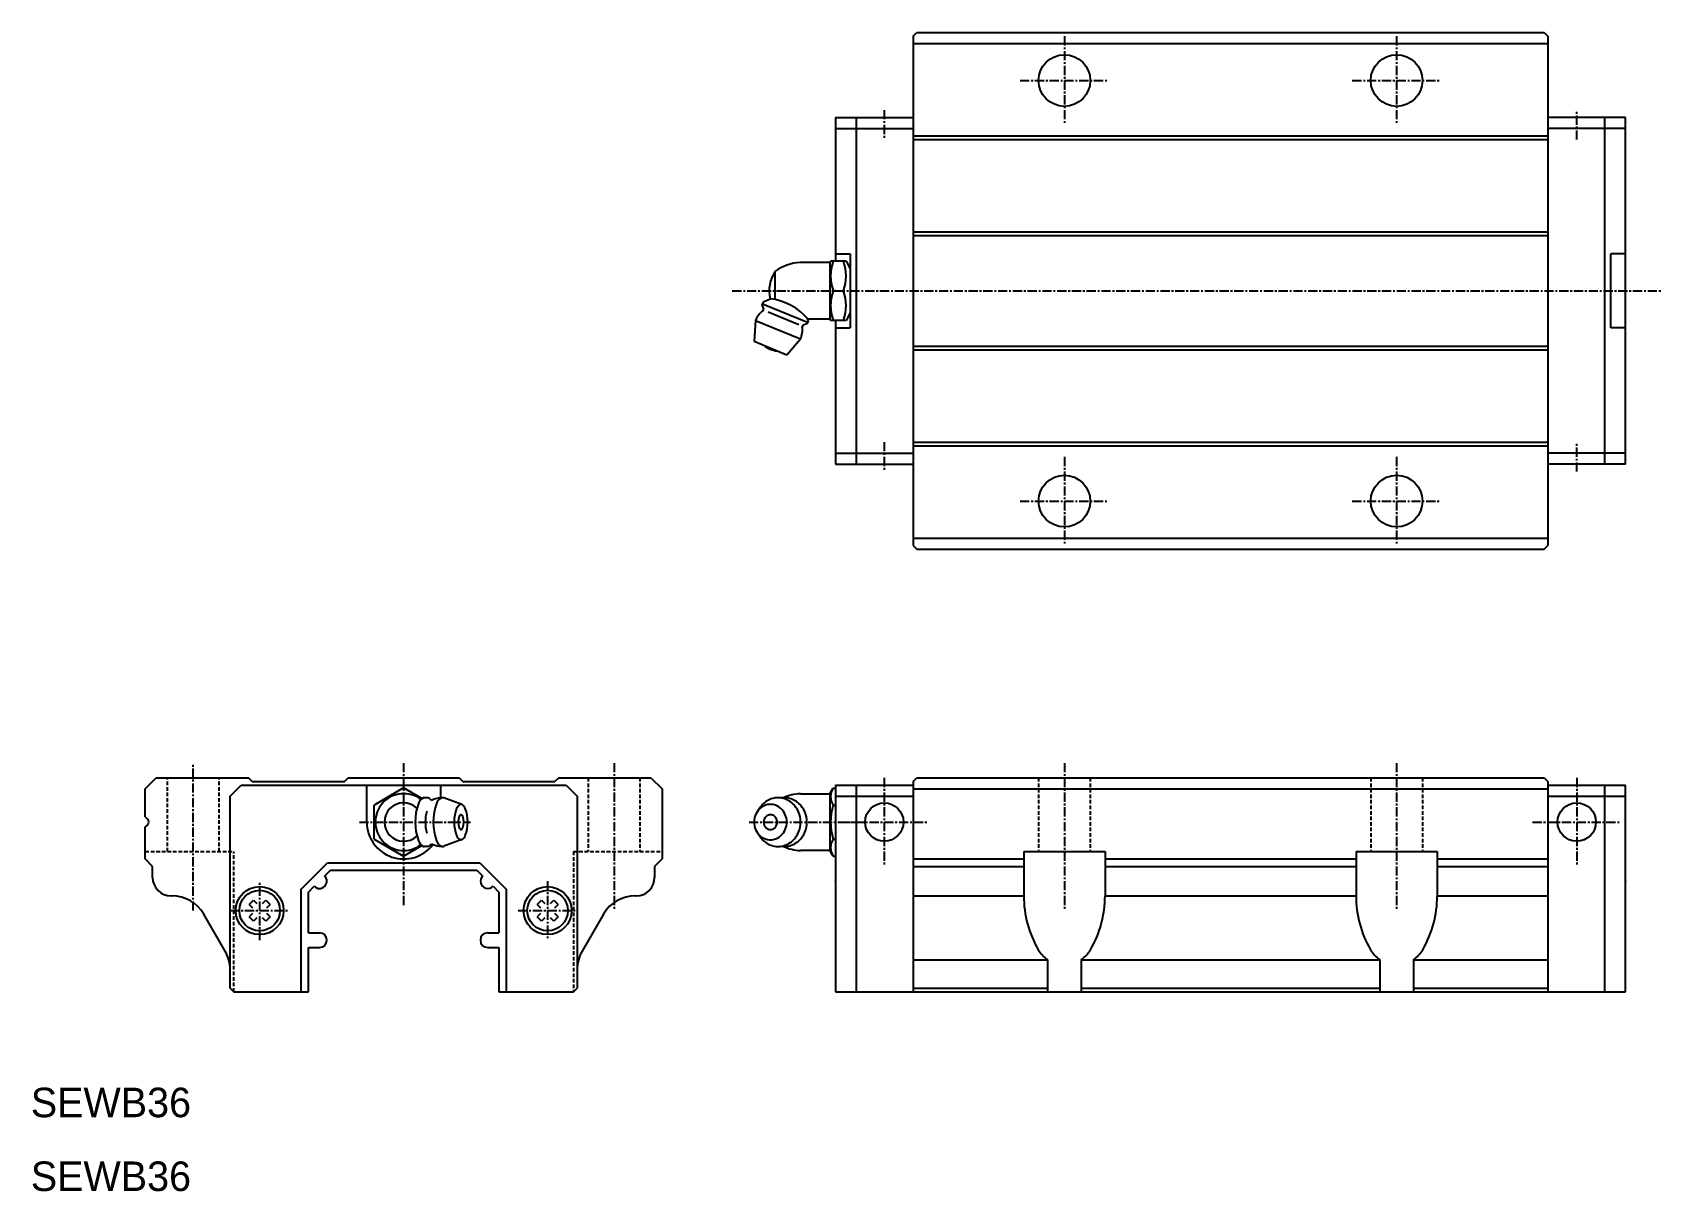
# Model space of a CAD drawing. Extents: x 10 to 231, y 10 to 167.
import ezdxf

# ---------------------------------------------------------------- set-up
doc = ezdxf.new("R2010")
doc.units = 0
doc.linetypes.add('CENTER', pattern=[2, 1.25, -0.25, 0.25, -0.25])
doc.linetypes.add('DASHED', pattern=[0.75, 0.5, -0.25])
doc.layers.get('0').update_dxf_attribs({"linetype": 'CONTINUOUS'})
doc.layers.add('CENTER', color=1, linetype='CENTER')

msp = doc.modelspace()

# ---------------------------------------------------------------- linework, layer by layer
at = {"color": 7, "linetype": 'CONTINUOUS'}
for p, q in [((129.499948, 166.499908), (129.999977, 166.999924)), ((129.499952, 166.499924), (129.499952, 97.500015)), ((129.999982, 167), (214.99986, 167)), ((214.999891, 166.999954), (215.499936, 166.499893)), ((215.499952, 166.499893), (215.499952, 97.500107)), ((129.499967, 165.5), (215.499952, 165.5)), ((118.999967, 155.5), (118.999967, 135.999985)), ((118.999967, 155.5), (129.499952, 155.5)), ((121.799955, 155.5), (121.799955, 108.5)), ((225.999906, 155.499985), (215.499952, 155.499985)), ((223.199918, 108.5), (223.199918, 155.499985)), ((225.999906, 108.5), (225.999906, 155.499985)), ((118.999967, 154), (129.499952, 154)), ((129.499967, 153), (215.499952, 153)), ((129.499967, 152.5), (215.499952, 152.5)), ((225.999906, 153.999985), (215.499952, 153.999985)), ((129.499967, 140), (215.499952, 140)), ((129.499967, 139.5), (215.499952, 139.5)), ((118.999967, 137), (120.999967, 137)), ((120.999967, 137), (120.999967, 127)), ((225.999906, 136.999985), (223.999906, 136.999985)), ((223.999906, 126.999985), (223.999906, 136.999969)), ((118.243185, 135.849991), (114.243181, 135.849991)), ((118.243185, 135.849991), (118.243185, 128.149994)), ((118.329802, 135.999947), (118.243201, 135.849953)), ((120.422615, 135.999985), (118.32979, 135.999985)), ((120.422595, 135.999977), (120.999949, 134.999969)), ((110.79997, 134.599991), (110.79997, 130.819427)), ((109.18264, 130.441696), (109.029568, 130.072151)), ((109.106101, 130.256927), (115.203711, 127.731209)), ((110.304596, 130.906456), (109.182622, 130.441719)), ((118.676209, 132), (120.076194, 132)), ((109.029544, 130.072136), (109.240752, 129.562241)), ((109.890457, 129.174362), (114.036693, 127.456932)), ((115.096197, 128.360268), (115.280222, 127.915993)), ((118.243185, 128.149994), (115.28022, 128.149994)), ((118.243181, 128.149986), (118.329782, 127.999985)), ((120.999963, 128.999985), (120.422616, 127.999992)), ((108.169902, 127.996742), (107.968149, 125.157845)), ((108.169906, 127.996719), (114.267502, 125.471016)), ((115.127141, 127.54644), (114.617256, 127.335243)), ((115.280235, 127.915993), (115.127164, 127.546448)), ((120.422615, 128), (118.32979, 128)), ((118.999967, 128), (118.999967, 108.5)), ((118.999967, 127), (120.999967, 127)), ((225.999906, 127), (223.999906, 127)), ((107.968147, 125.157837), (112.40277, 123.320953)), ((112.402744, 123.320961), (114.267474, 125.471008)), ((129.499967, 124.5), (215.499952, 124.5)), ((129.499967, 124), (215.499952, 124)), ((129.499967, 111.5), (215.499952, 111.5)), ((129.499967, 111), (215.499952, 111)), ((118.999967, 110), (129.499952, 110)), ((118.999967, 108.5), (129.499952, 108.5)), ((225.999906, 110), (215.499952, 110)), ((225.999906, 108.5), (215.499952, 108.5)), ((129.499945, 97.500008), (129.999965, 97.000008)), ((129.499967, 98.5), (215.499952, 98.5)), ((214.999891, 97.000023), (215.499944, 97.500099)), ((129.999982, 97), (214.99986, 97)), ((25.499981, 60.707138), (25.499981, 64.499985)), ((25.500027, 64.499977), (27.000023, 65.999985)), ((26.999981, 66), (39.499981, 66)), ((37.000016, 63.5), (38.500006, 64.999993)), ((38.499997, 65), (82.499951, 65)), ((40.000029, 65.500008), (39.500029, 66.000008)), ((39.999981, 65.5), (52.500012, 65.5)), ((52.500024, 65.499993), (53.000004, 65.999989)), ((53.000012, 66), (67.999981, 66)), ((55.499966, 60), (55.499966, 65)), ((60.499971, 64.618828), (56.499956, 62.309418)), ((62.987447, 63.182694), (60.499963, 64.618843)), ((65.499966, 65), (65.499966, 63.289246)), ((68.000003, 66), (68.499983, 65.5)), ((68.499966, 65.5), (80.999981, 65.5)), ((81.499991, 66.000008), (80.999991, 65.500008)), ((81.499981, 66), (93.999981, 66)), ((82.499958, 65), (83.99996, 63.5)), ((93.999985, 65.999996), (95.499981, 64.499985)), ((95.499981, 64.499985), (95.499981, 55)), ((118.24319, 63.850003), (118.676204, 64.600005)), ((118.676196, 64.600006), (118.999967, 64.600006)), ((118.999967, 65), (118.999967, 37)), ((118.999967, 65), (129.499952, 65)), ((121.799955, 65), (121.799955, 37)), ((129.499948, 65.500011), (129.999942, 65.999996)), ((129.499952, 65.500015), (129.499952, 37)), ((129.499952, 64.499985), (215.499952, 64.499985)), ((129.999946, 66), (214.999891, 66)), ((214.999875, 66.000002), (215.499936, 65.499931)), ((215.499952, 65.499954), (215.499952, 37)), ((215.499952, 65), (225.999936, 65)), ((223.199949, 37), (223.199949, 65)), ((225.999936, 37), (225.999936, 65)), ((36.999966, 37.500103), (36.999966, 63.499985)), ((56.499953, 59.999985), (56.499953, 62.309403)), ((63.690634, 63.299988), (63.321081, 63.299988)), ((68.387754, 62.376953), (65.940442, 63.268402)), ((83.999966, 63.499985), (83.999966, 37.500016)), ((108.401082, 61.424736), (108.765196, 61.959003)), ((114.243328, 63.850006), (118.243188, 63.850006)), ((118.243188, 63.850005), (118.243188, 56.149995)), ((118.676207, 62.300003), (118.999967, 62.300003)), ((118.999967, 63.5), (129.499952, 63.5)), ((215.499952, 63.5), (225.999936, 63.5)), ((25.500027, 60.707138), (25.853581, 60.353585)), ((25.500027, 59.292923), (25.853581, 59.646477)), ((56.499953, 57.690583), (56.499953, 59.999985)), ((25.499981, 55), (25.499981, 59.292877)), ((56.499959, 57.690575), (60.499962, 55.381172)), ((68.38776, 57.623062), (65.937995, 56.730728)), ((108.765199, 58.041028), (108.401086, 58.575295)), ((108.765202, 58.041032), (108.781016, 58.018018)), ((118.676204, 57.700012), (118.999967, 57.700012)), ((60.499964, 55.381172), (62.987448, 56.817314)), ((63.690634, 56.699997), (63.321081, 56.699997)), ((118.243188, 56.149994), (114.243328, 56.149994)), ((118.676201, 55.399997), (118.243187, 56.149999)), ((118.676187, 55.400009), (118.999967, 55.400009)), ((144.499952, 55.999985), (155.499952, 55.999985)), ((144.499952, 55.999985), (144.499952, 49.999985)), ((155.499952, 55.999985), (155.499952, 49.999985)), ((189.499952, 55.999985), (200.499952, 55.999985)), ((189.499952, 55.999985), (189.499952, 49.999985)), ((200.499952, 55.999985), (200.499952, 49.999985)), ((26.500023, 54.000016), (25.500023, 55.000016)), ((26.499981, 52.5), (26.499981, 54)), ((46.599982, 50.914223), (50.17998, 54.494217)), ((49.807091, 52.707115), (50.594202, 53.494225)), ((50.179974, 54.494217), (70.819973, 54.494217)), ((50.594189, 53.494217), (70.405758, 53.494217)), ((70.405762, 53.49424), (71.192873, 52.707131)), ((70.819985, 54.494232), (74.399983, 50.914231)), ((95.499985, 55.000031), (94.499981, 54.000031)), ((94.499981, 54), (94.499981, 52.5)), ((129.499952, 54.999985), (144.499952, 54.999985)), ((129.499952, 53.999985), (144.499952, 53.999985)), ((155.499952, 54.999985), (189.499952, 54.999985)), ((155.499952, 53.999985), (189.499952, 53.999985)), ((200.499952, 54.999985), (215.499952, 54.999985)), ((200.499952, 53.999985), (215.499952, 53.999985)), ((46.599972, 37), (46.599972, 50.914215)), ((47.599983, 50.500008), (48.392877, 51.2929)), ((72.607087, 51.292916), (73.399982, 50.500016)), ((74.399975, 50.914215), (74.399975, 37)), ((28.999981, 50), (29.113247, 50)), ((39.578799, 48.83767), (40.162331, 49.421204)), ((39.578799, 48.837677), (40.027537, 48.388939)), ((40.162331, 49.421212), (40.611071, 48.972473)), ((41.388884, 48.972473), (41.837624, 49.421212)), ((41.837635, 49.421212), (42.421181, 48.83767)), ((41.972439, 48.388916), (42.421179, 48.837654)), ((47.599972, 45), (47.599972, 50.5)), ((73.399975, 50.5), (73.399975, 45)), ((78.578774, 48.83767), (79.162318, 49.421212)), ((78.578774, 48.837654), (79.027514, 48.388916)), ((79.162329, 49.421212), (79.611069, 48.972473)), ((80.388882, 48.972451), (80.837622, 49.421189)), ((80.837622, 49.421204), (81.421145, 48.837677)), ((80.972416, 48.388916), (81.421156, 48.837654)), ((91.886715, 50), (91.999981, 50)), ((129.499952, 49.999985), (144.499952, 49.999985)), ((155.499952, 49.999985), (189.499952, 49.999985)), ((200.499952, 49.999985), (215.499952, 49.999985)), ((36.330168, 42.500046), (33.443447, 47.499993)), ((40.027518, 47.611107), (39.57878, 47.162361)), ((40.162346, 46.578835), (39.578802, 47.162384)), ((40.611073, 47.02755), (40.162335, 46.578812)), ((41.837653, 46.578827), (41.388903, 47.027573)), ((42.421177, 47.162361), (41.837643, 46.578827)), ((42.421187, 47.162354), (41.972437, 47.611107)), ((79.027506, 47.6111), (78.578766, 47.162354)), ((79.1623, 46.578835), (78.578778, 47.162361)), ((79.61105, 47.02755), (79.162312, 46.578812)), ((80.837618, 46.578812), (80.38888, 47.02755)), ((81.421151, 47.162384), (80.837607, 46.578835)), ((81.421173, 47.162361), (80.972435, 47.611107)), ((87.556589, 47.500016), (84.669852, 42.500054)), ((47.599972, 45), (49.099972, 45)), ((71.899975, 45), (73.399975, 45)), ((47.599972, 43), (49.099972, 43)), ((47.599972, 37), (47.599972, 43)), ((71.899975, 43), (73.399975, 43)), ((73.399975, 43), (73.399975, 37)), ((129.499952, 41.339996), (147.708341, 41.339996)), ((147.708341, 41.339996), (147.708341, 37.000015)), ((152.291547, 41.339996), (192.708341, 41.339996)), ((152.291547, 41.339996), (152.291547, 37.000015)), ((192.708341, 41.339996), (192.708341, 37.000015)), ((197.291547, 41.339996), (215.499952, 41.339996)), ((197.291547, 41.339996), (197.291547, 37.000015)), ((36.999966, 37.500103), (37.50005, 37)), ((37.499951, 37), (47.599972, 37)), ((73.399975, 37), (83.499935, 37)), ((83.499941, 37.000038), (83.999934, 37.500046)), ((118.999967, 37), (225.999936, 37)), ((129.499952, 37.500015), (147.708341, 37.500015)), ((152.291547, 37.500015), (192.708341, 37.500015)), ((197.291547, 37.500015), (215.499952, 37.500015))]:
    msp.add_line(p, q, dxfattribs=at)
at = {"color": 3, "linetype": 'DASHED'}
for p, q in [((28.499951, 56), (28.499951, 66)), ((35.499951, 56), (35.499951, 66)), ((85.499951, 66), (85.499951, 56)), ((92.499951, 66), (92.499951, 56)), ((146.499952, 66), (146.499952, 55.999985)), ((153.499952, 66), (153.499952, 55.999985)), ((191.499952, 66), (191.499952, 55.999985)), ((198.499952, 66), (198.499952, 55.999985)), ((25.499951, 56), (37.499951, 56)), ((37.499951, 37), (37.499951, 56)), ((83.499951, 56), (95.499951, 56)), ((83.499951, 56), (83.499951, 37))]:
    msp.add_line(p, q, dxfattribs=at)
at = {"color": 7, "linetype": 'CONTINUOUS'}
for centre, radius in [((149.999952, 160.5), 3.5), ((194.999952, 160.5), 3.5), ((149.999952, 103.5), 3.5), ((194.999952, 103.5), 3.5), ((125.599943, 60), 2.599999), ((219.399961, 60), 2.599999), ((40.999966, 48), 3.25), ((79.999966, 48), 3.25), ((40.999966, 48), 2.75), ((79.999966, 48), 2.75)]:
    msp.add_circle(centre, radius, dxfattribs=at)
for centre, radius, start, end in [((114.471302, 129.85434), 5.999997, 92.178871, 127.726135), ((124.276299, 133.999985), 5.946512, 160.346466, 199.653458), ((114.476089, 134), 5.946529, 340.346527, 19.653477), ((114.715323, 131.999985), 4.699998, 146.413773, 193.178802), ((109.168878, 122.987488), 7.999998, 40.189182, 83.034012), ((124.276299, 130), 5.946512, 160.346466, 199.653458), ((114.476089, 130), 5.946529, 340.346527, 19.653477), ((111.218674, 126.733887), 3.300001, 128.16394, 157.499847), ((109.055971, 129.485733), 0.200001, 308.164124, 22.500431), ((111.218674, 126.733887), 3.299999, 337.5, 6.835998), ((114.693793, 127.150482), 0.2, 112.499573, 186.835464), ((111.34869, 127.04776), 3.2, 229.290024, 265.709991), ((120.411793, 63.450012), 2.082014, 146.471832, 213.52861), ((60.49995, 60), 3.849999, 52.507736, 307.492126), ((60.49995, 60), 2.599998, 46.621258, 313.378754), ((69.365912, 59.999977), 7.307828, 159.761902, 200.237976), ((63.823588, 62.053269), 1.397422, 121.100197, 160.14386), ((63.321086, 62.795182), 0.504785, 90.903221, 115.752029), ((63.690636, 62.795182), 0.504785, 64.247993, 90.902924), ((63.188133, 62.053269), 1.397422, 39.427902, 58.89978), ((65.766062, 59.999985), 3.300003, 89.999985, 117.054504), ((71.810889, 59.999977), 7.307827, 159.761902, 200.237976), ((66.268566, 62.053269), 1.397422, 121.100197, 160.14386), ((65.766064, 62.795182), 0.504787, 68.688385, 115.751984), ((72.647439, 59.999985), 5.306899, 159.730606, 200.269379), ((68.62522, 61.49247), 1.016732, 121.051331, 160.103989), ((68.260539, 62.031754), 0.368218, 64.286964, 115.712906), ((67.895858, 61.49247), 1.016732, 19.896015, 58.948624), ((63.873636, 59.999985), 5.306899, 339.730621, 20.269382), ((110.497901, 60), 2.529791, 133.386032, 226.613922), ((110.211398, 60.256219), 2.147025, 101.036331, 132.526306), ((111.648332, 60), 3.478466, 133.386063, 145.806763), ((111.254383, 60.352306), 2.952154, 101.036324, 132.526321), ((110.18542, 60.3488), 2.051199, 79.18074, 100.819183), ((110.159444, 60.256219), 2.147025, 47.47366, 78.963623), ((111.218666, 60.479605), 2.820394, 89.999977, 100.819191), ((111.218666, 60.479605), 2.820394, 79.180748, 89.999977), ((109.872939, 60), 2.529791, 313.386017, 46.613922), ((112.078334, 60.479605), 2.820394, 89.999977, 98.765785), ((111.182948, 60.352306), 2.952155, 47.473614, 78.963623), ((114.471326, 57.854341), 6, 92.177719, 114.893784), ((112.078334, 60.479605), 2.820394, 79.180748, 89.999977), ((112.042617, 60.352306), 2.952155, 47.473614, 78.963623), ((110.788999, 60), 3.478466, 313.386078, 46.613884), ((111.648667, 60), 3.478466, 313.386078, 46.61388), ((126.138152, 60.000014), 7.808372, 162.869141, 197.130844), ((25.499981, 60), 0.5, 0, 45), ((25.499981, 60), 0.500001, 315, 0), ((60.499966, 60), 5, 180, 322.61264), ((68.736855, 59.999985), 5.306903, 163.626266, 196.372803), ((70.093755, 59.999985), 2.215717, 159.773712, 200.226273), ((68.412933, 60.622315), 0.423398, 121.11824, 160.158691), ((68.260538, 60.847183), 0.152796, 64.233658, 115.766342), ((68.108144, 60.622315), 0.423395, 19.841335, 58.881702), ((66.42732, 59.999985), 2.215717, 339.773712, 20.22628), ((110.31562, 60), 1.054075, 133.385971, 226.613907), ((110.196244, 60.106757), 0.89459, 101.03624, 132.526215), ((110.18542, 60.145332), 0.854663, 79.180687, 100.819122), ((110.174597, 60.106757), 0.89459, 47.473614, 78.963577), ((110.055221, 60), 1.054075, 313.385956, 46.613888), ((63.823585, 57.946701), 1.397422, 199.856125, 238.89975), ((66.268563, 57.946701), 1.397422, 199.856125, 238.89975), ((68.625217, 58.5075), 1.016732, 199.896011, 238.948624), ((68.412931, 59.377655), 0.423395, 199.841309, 238.881699), ((68.260536, 57.968216), 0.368218, 244.286957, 295.712891), ((68.260537, 59.152787), 0.152796, 244.233658, 295.766327), ((68.108142, 59.377655), 0.423398, 301.118256, 340.158691), ((67.895856, 58.5075), 1.016732, 301.0513, 340.103973), ((110.211397, 59.743781), 2.147025, 227.473648, 258.963623), ((111.648332, 60), 3.478466, 214.652939, 226.613892), ((111.254383, 59.647694), 2.952155, 227.473618, 258.963623), ((110.196244, 59.893242), 0.89459, 227.473618, 258.963562), ((110.18542, 59.6512), 2.051198, 259.180725, 280.819183), ((110.18542, 59.854668), 0.854663, 259.180695, 280.819122), ((110.174597, 59.893242), 0.89459, 281.036255, 312.526245), ((110.159443, 59.743781), 2.147025, 281.036316, 312.526306), ((111.182948, 59.647694), 2.952154, 281.036316, 312.526337), ((112.042617, 59.647694), 2.952154, 281.036316, 312.526337), ((120.411793, 56.549989), 2.082014, 146.471329, 213.527618), ((63.321082, 57.204788), 0.504785, 244.24794, 270.393188), ((63.690638, 57.204788), 0.504788, 270.392853, 295.752045), ((63.188135, 57.946701), 1.397423, 301.10025, 320.569702), ((65.766062, 59.999985), 3.300001, 242.945496, 269.999969), ((65.76606, 57.204788), 0.504785, 244.247925, 289.935089), ((111.218666, 59.520395), 2.820393, 259.180756, 280.819183), ((112.078334, 59.520395), 2.820393, 261.237854, 280.819183), ((114.471327, 62.14566), 6, 245.106216, 267.822266), ((28.999981, 52.5), 2.5, 180, 270), ((49.099972, 52), 1, 225.000076, 45.000038), ((71.899975, 52), 1, 134.999954, 314.999969), ((91.999981, 52.5), 2.5, 270, 0), ((29.113247, 45), 4.999999, 30.000008, 89.99987), ((91.886715, 45), 5, 90.000084, 150), ((159.035287, 49.999978), 14.53533, 179.999939, 210.136078), ((140.96462, 49.999992), 14.535332, 329.863831, 359.999969), ((204.035276, 49.999989), 14.535324, 179.999985, 210.136154), ((185.964628, 49.999981), 14.535328, 329.863892, 0.000003), ((49.099972, 44), 1, 270.000061, 90), ((71.899975, 44), 1, 90, 269.999939), ((31.999981, 40.000031), 5, 0, 30.000093), ((88.999981, 40.000031), 5.000001, 149.999908, 180), ((150.751052, 45.370246), 5.048834, 211.897491, 232.948456), ((149.248847, 45.370247), 5.048833, 307.052094, 328.102448), ((195.75105, 45.370249), 5.048835, 211.897583, 232.948456), ((194.248853, 45.370248), 5.048839, 307.052063, 328.102509)]:
    msp.add_arc(centre, radius, start, end, dxfattribs=at)
for p in [(118.999967, 132), (225.999936, 132), (60.499966, 66), (118.999967, 52), (225.999936, 52)]:
    msp.add_point(p, dxfattribs=at)
at = {"layer": 'CENTER', "color": 1, "linetype": 'CENTER'}
for p, q in [((149.999952, 166.5), (149.999952, 154.5)), ((194.999952, 166.5), (194.999952, 154.5)), ((143.999952, 160.5), (155.999952, 160.5)), ((188.999952, 160.5), (200.999952, 160.5)), ((125.599958, 156.5), (125.599958, 152.5)), ((219.399915, 152.499985), (219.399915, 156.499985)), ((105.015325, 132), (230.999936, 132)), ((125.599958, 111.5), (125.599958, 107.5)), ((219.399915, 107.5), (219.399915, 111.5)), ((149.999952, 109.5), (149.999952, 97.5)), ((194.999952, 109.5), (194.999952, 97.5)), ((143.999952, 103.5), (155.999952, 103.5)), ((188.999952, 103.5), (200.999952, 103.5)), ((31.999951, 48), (31.999951, 68)), ((60.499966, 68), (60.499966, 48.494217)), ((88.999951, 68), (88.999951, 48)), ((149.999952, 67.999985), (149.999952, 47.999985)), ((194.999952, 67.999985), (194.999952, 47.999985)), ((125.599943, 66), (125.599943, 54)), ((219.399961, 66), (219.399961, 54)), ((54.499966, 60), (69.555891, 60)), ((107.290217, 60), (122.499952, 60)), ((119.599943, 60), (131.599943, 60)), ((213.399961, 60), (225.399961, 60)), ((40.999966, 44), (40.999966, 52)), ((79.999966, 52), (79.999966, 44)), ((36.999966, 48), (44.999966, 48)), ((75.999966, 48), (83.999966, 48))]:
    msp.add_line(p, q, dxfattribs=at)

# ---------------------------------------------------------------- texts
at = {"color": 7, "linetype": 'CONTINUOUS'}
for p in [(10, 20), (10, 10)]:
    msp.add_text('SEWB36', height=4, dxfattribs=at).set_placement(p)

doc.saveas('drawing.dxf')
